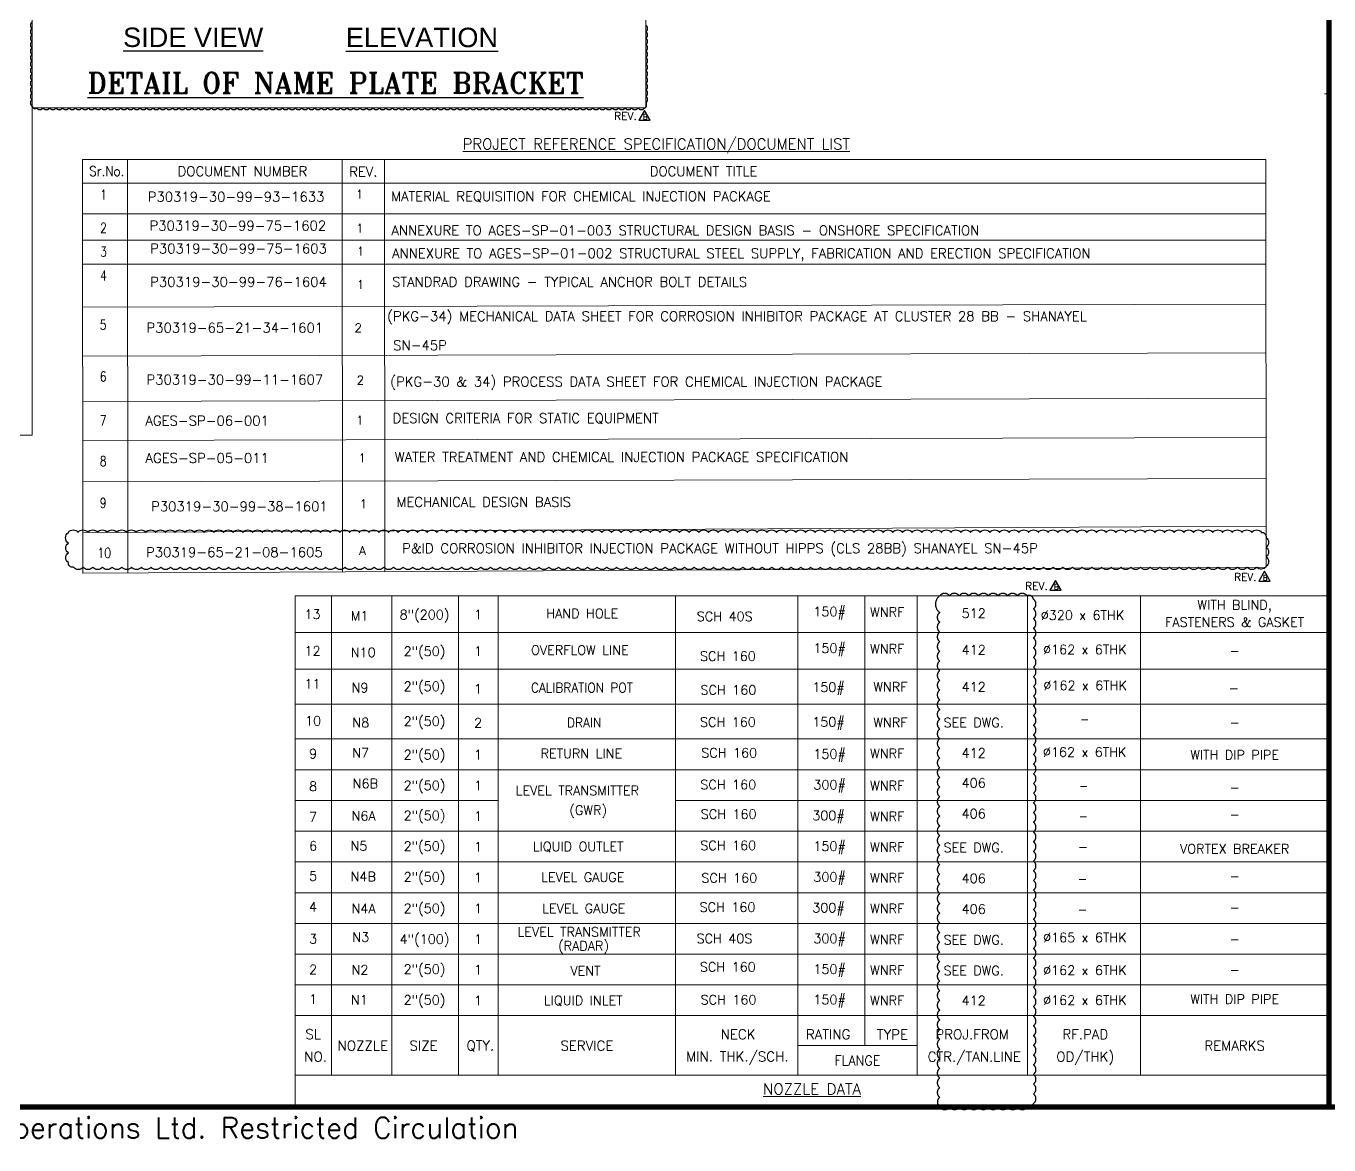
# Model space of a CAD drawing. Header units: inches. Extents: x -23478 to -9690, y -25762 to 11324.
# Drawn here: x -19582 to -17567, y 6633 to 8364 of the extents above; entities that cross this region are included whole.
import ezdxf
from ezdxf.enums import TextEntityAlignment as Align

# ---------------------------------------------------------------- set-up
doc = ezdxf.new("R2010")
doc.units = ezdxf.units.IN
doc.header["$LTSCALE"] = 200
doc.header["$MEASUREMENT"] = 0
doc.linetypes.add('DASHED', pattern=[0.75, 0.5, -0.25])
doc.linetypes.add('DASHED2', pattern=[0.375, 0.25, -0.125])
for name, color, linetype in [('BORDER1', 3, 'Continuous'), ('BORDER2', 7, 'Continuous'), ('DIM', 1, 'Continuous'), ('DIMENSION', 8, 'Continuous'), ('EQPT', 6, 'Continuous'), ('MIS', 7, 'Continuous'), ('text', 3, 'Continuous')]:
    doc.layers.add(name, color=color, linetype=linetype)
doc.layers.add('OBJECT', color=7, linetype='Continuous', lineweight=18)
doc.styles.add('ARIAL', font='arial.ttf')
doc.styles.add("ROMAN'S", font='romans.shx')
doc.styles.add('ROMANC', font='ROMANC', dxfattribs={"height": 5})
doc.styles.add('ROMAND', font='romand.shx', dxfattribs={"width": 0.8})
doc.styles.add('ROMANS', font='romans.shx', dxfattribs={"width": 0.85})
doc.styles.add('ROMANT', font='romant.shx')
doc.styles.add('RS', font='ROMANS.shx', dxfattribs={"width": 0.8})
doc.styles.get("Standard").update_dxf_attribs({"font": 'romans.shx'})

# ---------------------------------------------------------------- blocks, each defined once
blk = doc.blocks.new('*U44')
at = {"layer": 'BORDER1', "color": 154, "true_color": 0x1859a9, "const_width": 1}
blk.add_lwpolyline([(0, 564), (796, 564), (796, 0), (0, 0)], close=True, dxfattribs=at)
blk.add_lwpolyline([(656, 0), (656, 564)], dxfattribs=at)
at = {"layer": 'BORDER2', "color": 154, "true_color": 0x1859a9, "style": 'ROMANS'}
blk.add_text('2017 ADNOC Onshore . All rights reserved. Abu Dhabi Company for Onshore Petroleum Operations Ltd. Restricted Circulation', height=4, dxfattribs=at).set_placement((328, -2), align=Align.TOP_CENTER)
at = {"layer": 'BORDER2', "flags": 8}
for tag, height, style, p in [('REV-B', 2.7, 'ROMANS', (662.76, 125.68)), ('REV-A', 2.7, 'ROMANS', (662.76, 118.68)), ('RE-B', 7, 'ROMANT', (745.34, 6.15))]:
    blk.add_attdef(tag, text='', height=height, dxfattribs=dict(at, style=style)).set_placement(p, align=Align.CENTER)
at = {"layer": 'BORDER2', "style": 'ROMANS', "width": 4.59626}
for tag, p, p2 in [('DATE-B', (668.47, 125.68), (681.47, 125.68)), ('DATE-A', (668.47, 118.68), (681.47, 118.68))]:
    blk.add_attdef(tag, text='', height=2.7, dxfattribs=at).set_placement(p, p2, align=Align.FIT)
at = {"layer": 'BORDER2'}
for tag, height, style, p in [('DRN-B', 2.7, 'ROMANS', (689.55, 125.68)), ('CHD-B', 2.7, 'ROMANS', (701.61, 125.68)), ('APD-B', 2.7, 'ROMANS', (713.32, 125.68)), ('DRN-A', 2.7, 'ROMANS', (689.55, 118.68)), ('CHD-A', 2.7, 'ROMANS', (701.61, 118.68)), ('APD-A', 2.7, 'ROMANS', (713.32, 118.68)), ('CONS_CONT_VEND', 3.5, 'ROMANC', (726, 61.94))]:
    blk.add_attdef(tag, text='', height=height, dxfattribs=dict(at, style=style)).set_placement(p, align=Align.CENTER)
at = {"layer": 'BORDER2', "style": 'ROMANS', "width": 0.8}
for tag, p, height in [('1:X', (670.77, 103.49), 3), ('LOC', (709.61, 103.49), 3), ('PROJ_NO', (774.84, 103.49), 3), ('CONS_DRG_NO', (681.74, 53.26), 2.5)]:
    blk.add_attdef(tag, p, '', height=height, dxfattribs=at)
at = {"layer": 'BORDER2', "lineweight": 30, "width": 0.8, "flags": 104}
for tag, p in [('COMMENTS-B', (719.88, 127.5)), ('COMMENTS-A', (719.88, 120.5))]:
    blk.add_attdef(tag, text='', height=2.2, dxfattribs=at).set_placement(p, align=Align.MIDDLE_LEFT)
at = {"layer": 'BORDER2', "style": 'ROMANS', "width": 0.8}
for tag, p in [('PROJECT_TITLE_1', (726, 45.91)), ('PROJECT_TITLE_2', (726, 40.58))]:
    blk.add_attdef(tag, text='', height=3.5, dxfattribs=at).set_placement(p, align=Align.MIDDLE)
at = {"layer": 'BORDER2', "style": 'ROMANT', "width": 0.8}
for tag, p in [('DRG_TITLE_1', (726, 29.73)), ('DRG_TITLE_2', (726, 23.03)), ('DRG_TITLE_3', (726, 16.33))]:
    blk.add_attdef(tag, text='', height=4, dxfattribs=at).set_placement(p, align=Align.CENTER)
at = {"layer": 'BORDER2', "style": 'ROMANT'}
for tag, p in [('AR', (668.95, 6.15)), ('PA', (683.03, 6.15)), ('DC', (697.09, 6.15)), ('TS', (775.94, 6.15))]:
    blk.add_attdef(tag, p, '', height=7, dxfattribs=at)
for tag, p in [('SRNO', (736.79, 6.15)), ('SH', (771.83, 6.2))]:
    blk.add_attdef(tag, text='', height=7, dxfattribs=at).set_placement(p, align=Align.RIGHT)
at = {"layer": 'BORDER2', "style": 'ROMANS', "flags": 2}
blk.add_attdef('TB_VERSION', text='', height=2, dxfattribs=at).set_placement((1, -1), align=Align.TOP_LEFT)
blk = doc.blocks.new('*U129')
at = {"layer": 'text', "color": 252, "lineweight": 15}
blk.add_line((548.8, -1829.7, -0.6), (546.1, -0.4, 0), dxfattribs=at)
blk = doc.blocks.new('*U128')
at = {"layer": 'DIMENSION', "color": 0, "linetype": 'ByBlock', "lineweight": -2, "rotation": 90.0688357429262}
blk.add_blockref('*U129', (-22965.5, -18534.9, 0.6), dxfattribs=at)
blk = doc.blocks.new('*U131')
at = {"layer": 'text', "color": 252, "lineweight": 15}
blk.add_line((548.8, -1829.7, -0.6), (546.1, -0.4, 0), dxfattribs=at)
blk = doc.blocks.new('*U130')
at = {"layer": 'DIMENSION', "color": 0, "linetype": 'ByBlock', "lineweight": -2, "rotation": 90.0688357429262}
blk.add_blockref('*U131', (-22965.5, -18534.9, 0.6), dxfattribs=at)
blk = doc.blocks.new('*U133')
at = {"layer": 'text', "color": 252, "lineweight": 15}
blk.add_line((548.8, -1829.7, -0.6), (546.1, -0.4, 0), dxfattribs=at)
blk = doc.blocks.new('*U132')
at = {"layer": 'DIMENSION', "color": 0, "linetype": 'ByBlock', "lineweight": -2, "rotation": 90.0688357429262}
blk.add_blockref('*U133', (-22965.5, -18534.9, 0.6), dxfattribs=at)
blk = doc.blocks.new('*U135')
at = {"layer": 'text', "color": 252, "lineweight": 15}
blk.add_line((548.8, -1829.7, -0.6), (546.1, -0.4, 0), dxfattribs=at)
blk = doc.blocks.new('*U134')
at = {"layer": 'DIMENSION', "color": 0, "linetype": 'ByBlock', "lineweight": -2, "rotation": 90.0688357429262}
blk.add_blockref('*U135', (-22965.5, -18534.9, 0.6), dxfattribs=at)
blk = doc.blocks.new('*U137')
at = {"layer": 'text', "color": 252, "lineweight": 15}
blk.add_line((548.8, -1829.7, -0.6), (546.1, -0.4, 0), dxfattribs=at)
blk = doc.blocks.new('*U136')
at = {"layer": 'DIMENSION', "color": 0, "linetype": 'ByBlock', "lineweight": -2, "rotation": 90.0688357429262}
blk.add_blockref('*U137', (-22965.5, -18534.9, 0.6), dxfattribs=at)
blk = doc.blocks.new('REVISION')
at = {"layer": 'DIMENSION', "color": 1, "linetype": 'DASHED2'}
blk.add_lwpolyline([(-2.5, 13.6), (-11.2, 28.6), (-19.9, 13.6)], close=True, dxfattribs=at)
at = {"layer": 'DIMENSION', "color": 1, "linetype": 'DASHED2', "attachment_point": 1, "style": "ROMAN'S"}
for s, insert, char_height, width in [('REV.', (-58.2, 26), 12, 56.203), ('B', (-13.6, 22.6), 8, 5.597)]:
    blk.add_mtext(s, dxfattribs=dict(at, insert=insert, char_height=char_height, width=width))

msp = doc.modelspace()

# ---------------------------------------------------------------- linework, layer by layer
at = {"layer": 'DIM', "color": 252, "lineweight": 15}
for p, q in [((-19165.94, 7426.02, -0.04), (-17567.09, 7426.02, 0.45)), ((-19165.94, 7369.41, -0.54), (-17567.09, 7369.41, -0.05)), ((-19165.94, 7315.34, -0.54), (-17567.09, 7315.34, -0.05)), ((-19165.94, 7261.27, -0.54), (-17567.09, 7261.27, -0.05)), ((-19165.94, 7213.72, -0.54), (-17567.09, 7213.72, -0.05)), ((-19165.94, 7166.17, -0.54), (-18851.89, 7166.17, -0.44)), ((-18577.36, 7166.17, -0.36), (-17567.09, 7166.17, -0.05)), ((-19165.94, 7118.62, -0.54), (-17567.09, 7118.62, -0.05)), ((-19165.94, 7071.08, -0.54), (-17567.09, 7071.08, -0.05)), ((-19165.94, 7023.53, -0.54), (-17567.09, 7023.53, -0.05)), ((-19165.94, 6975.98, -0.54), (-17567.09, 6975.98, -0.05)), ((-19165.94, 6928.43, -0.54), (-17567.1, 6928.43, -0.05)), ((-19165.94, 6880.88, -0.54), (-17567.1, 6880.88, -0.05))]:
    msp.add_line(p, q, dxfattribs=at)
at = {"layer": 'DIMENSION', "color": 6, "linetype": 'DASHED2'}
msp.add_lwpolyline([(-18623.33, 8365.17, -0.5206), (-18623.33, 8355.17, -0.5206), (-18623.33, 8345.17, -0.5206), (-18623.33, 8335.17, -0.5206), (-18623.33, 8325.17, -0.5206), (-18623.33, 8315.17, -0.5206), (-18623.33, 8305.17, -0.5206), (-18623.33, 8295.17, -0.5206), (-18623.33, 8285.17, -0.5206), (-18623.33, 8275.17, -0.5206), (-18623.33, 8265.17, -0.5206), (-18623.33, 8255.17, -0.5206), (-18623.33, 8245.17, -0.5206), (-18625.47, 8237.31, -0.5206), (-18635.47, 8237.31, -0.5206), (-18645.47, 8237.31, -0.5206), (-18655.47, 8237.31, -0.5206), (-18665.47, 8237.31, -0.5206), (-18675.47, 8237.31, -0.5206), (-18685.47, 8237.31, -0.5206), (-18695.47, 8237.31, -0.5206), (-18705.47, 8237.31, -0.5206), (-18715.47, 8237.31, -0.5206), (-18725.47, 8237.31, -0.5206), (-18735.47, 8237.31, -0.5206), (-18745.47, 8237.31, -0.5206), (-18755.47, 8237.31, -0.5206), (-18765.47, 8237.31, -0.5206), (-18775.47, 8237.31, -0.5206), (-18785.47, 8237.31, -0.5206), (-18795.47, 8237.31, -0.5206), (-18805.47, 8237.31, -0.5206), (-18815.47, 8237.31, -0.5206), (-18825.47, 8237.31, -0.5206), (-18835.47, 8237.31, -0.5206), (-18845.47, 8237.31, -0.5206), (-18855.47, 8237.31, -0.5206), (-18865.47, 8237.31, -0.5206), (-18875.47, 8237.31, -0.5206), (-18885.47, 8237.31, -0.5206), (-18895.47, 8237.31, -0.5206), (-18905.47, 8237.31, -0.5206), (-18915.47, 8237.31, -0.5206), (-18925.47, 8237.31, -0.5206), (-18935.47, 8237.31, -0.5206), (-18945.47, 8237.31, -0.5206), (-18955.47, 8237.31, -0.5206), (-18965.47, 8237.31, -0.5206), (-18975.47, 8237.31, -0.5206), (-18985.47, 8237.31, -0.5206), (-18995.47, 8237.31, -0.5206), (-19005.47, 8237.31, -0.5206), (-19015.47, 8237.31, -0.5206), (-19025.47, 8237.31, -0.5206), (-19035.47, 8237.31, -0.5206), (-19045.47, 8237.31, -0.5206), (-19055.47, 8237.31, -0.5206), (-19065.47, 8237.31, -0.5206), (-19075.47, 8237.31, -0.5206), (-19085.47, 8237.31, -0.5206), (-19095.47, 8237.31, -0.5206), (-19105.47, 8237.31, -0.5206), (-19115.47, 8237.31, -0.5206), (-19125.47, 8237.31, -0.5206), (-19135.47, 8237.31, -0.5206), (-19145.47, 8237.31, -0.5206), (-19155.47, 8237.31, -0.5206), (-19165.47, 8237.31, -0.5206), (-19175.47, 8237.31, -0.5206), (-19185.47, 8237.31, -0.5206), (-19195.47, 8237.31, -0.5206), (-19205.47, 8237.31, -0.5206), (-19215.47, 8237.31, -0.5206), (-19225.47, 8237.31, -0.5206), (-19235.47, 8237.31, -0.5206), (-19245.47, 8237.31, -0.5206), (-19255.47, 8237.31, -0.5206), (-19265.47, 8237.31, -0.5206), (-19275.47, 8237.31, -0.5206), (-19285.47, 8237.31, -0.5206), (-19295.47, 8237.31, -0.5206), (-19305.47, 8237.31, -0.5206), (-19315.47, 8237.31, -0.5206), (-19325.47, 8237.31, -0.5206), (-19335.47, 8237.31, -0.5206), (-19345.47, 8237.31, -0.5206), (-19355.47, 8237.31, -0.5206), (-19365.47, 8237.31, -0.5206), (-19375.47, 8237.31, -0.5206), (-19385.47, 8237.31, -0.5206), (-19395.47, 8237.31, -0.5206), (-19405.47, 8237.31, -0.5206), (-19415.47, 8237.31, -0.5206), (-19425.47, 8237.31, -0.5206), (-19435.47, 8237.31, -0.5206), (-19445.47, 8237.31, -0.5206), (-19455.47, 8237.31, -0.5206), (-19465.47, 8237.31, -0.5206), (-19475.47, 8237.31, -0.5206), (-19485.47, 8237.31, -0.5206), (-19495.47, 8237.31, -0.5206), (-19505.47, 8237.31, -0.5206), (-19515.47, 8237.31, -0.5206), (-19525.47, 8237.31, -0.5206), (-19535.47, 8237.31, -0.5206), (-19545.47, 8237.31, -0.5206), (-19555.47, 8237.31, -0.5206), (-19565.47, 8237.31, -0.5206), (-19572.66, 8240.12, -0.5206), (-19572.66, 8250.12, -0.5206), (-19572.66, 8260.12, -0.5206), (-19572.66, 8270.12, -0.5206), (-19572.66, 8280.12, -0.5206), (-19572.66, 8290.12, -0.5206), (-19572.66, 8300.12, -0.5206), (-19572.66, 8310.12, -0.5206), (-19572.66, 8320.12, -0.5206), (-19572.66, 8330.12, -0.5206), (-19572.66, 8340.12, -0.5206), (-19572.66, 8350.12, -0.5206), (-19572.66, 8360.12, -0.5206), (-19572.66, 8370.12, -0.5206)], format="xyb", dxfattribs=at)
at = {"layer": 'DIMENSION', "color": 6, "linetype": 'ByBlock'}
msp.add_lwpolyline([(-19516.49, 7580.82, -0.5206), (-19501.49, 7580.82, -0.5206), (-19486.49, 7580.82, -0.5206), (-19471.49, 7580.82, -0.5206), (-19456.49, 7580.82, -0.5206), (-19441.49, 7580.82, -0.5206), (-19426.49, 7580.82, -0.5206), (-19411.49, 7580.82, -0.5206), (-19396.49, 7580.82, -0.5206), (-19381.49, 7580.82, -0.5206), (-19366.49, 7580.82, -0.5206), (-19351.49, 7580.82, -0.5206), (-19336.49, 7580.82, -0.5206), (-19321.49, 7580.82, -0.5206), (-19306.49, 7580.82, -0.5206), (-19291.49, 7580.82, -0.5206), (-19276.49, 7580.82, -0.5206), (-19261.49, 7580.82, -0.5206), (-19246.49, 7580.82, -0.5206), (-19231.49, 7580.82, -0.5206), (-19216.49, 7580.82, -0.5206), (-19201.49, 7580.82, -0.5206), (-19186.49, 7580.82, -0.5206), (-19171.49, 7580.82, -0.5206), (-19156.49, 7580.82, -0.5206), (-19141.49, 7580.82, -0.5206), (-19126.49, 7580.82, -0.5206), (-19111.49, 7580.82, -0.5206), (-19096.49, 7580.82, -0.5206), (-19081.49, 7580.82, -0.5206), (-19066.49, 7580.82, -0.5206), (-19051.49, 7580.82, -0.5206), (-19036.49, 7580.82, -0.5206), (-19021.49, 7580.82, -0.5206), (-19006.49, 7580.82, -0.5206), (-18991.49, 7580.82, -0.5206), (-18976.49, 7580.82, -0.5206), (-18961.49, 7580.82, -0.5206), (-18946.49, 7580.82, -0.5206), (-18931.49, 7580.82, -0.5206), (-18916.49, 7580.82, -0.5206), (-18901.49, 7580.82, -0.5206), (-18886.49, 7580.82, -0.5206), (-18871.49, 7580.82, -0.5206), (-18856.49, 7580.82, -0.5206), (-18841.49, 7580.82, -0.5206), (-18826.49, 7580.82, -0.5206), (-18811.49, 7580.82, -0.5206), (-18796.49, 7580.82, -0.5206), (-18781.49, 7580.82, -0.5206), (-18766.49, 7580.82, -0.5206), (-18751.49, 7580.82, -0.5206), (-18736.49, 7580.82, -0.5206), (-18721.49, 7580.82, -0.5206), (-18706.49, 7580.82, -0.5206), (-18691.49, 7580.82, -0.5206), (-18676.49, 7580.82, -0.5206), (-18661.49, 7580.82, -0.5206), (-18646.49, 7580.82, -0.5206), (-18631.49, 7580.82, -0.5206), (-18616.49, 7580.82, -0.5206), (-18601.49, 7580.82, -0.5206), (-18586.49, 7580.82, -0.5206), (-18571.49, 7580.82, -0.5206), (-18556.49, 7580.82, -0.5206), (-18541.49, 7580.82, -0.5206), (-18526.49, 7580.82, -0.5206), (-18511.49, 7580.82, -0.5206), (-18496.49, 7580.82, -0.5206), (-18481.49, 7580.82, -0.5206), (-18466.49, 7580.82, -0.5206), (-18451.49, 7580.82, -0.5206), (-18436.49, 7580.82, -0.5206), (-18421.49, 7580.82, -0.5206), (-18406.49, 7580.82, -0.5206), (-18391.49, 7580.82, -0.5206), (-18376.49, 7580.82, -0.5206), (-18361.49, 7580.82, -0.5206), (-18346.49, 7580.82, -0.5206), (-18331.49, 7580.82, -0.5206), (-18316.49, 7580.82, -0.5206), (-18301.49, 7580.82, -0.5206), (-18286.49, 7580.82, -0.5206), (-18271.49, 7580.82, -0.5206), (-18256.49, 7580.82, -0.5206), (-18241.49, 7580.82, -0.5206), (-18226.49, 7580.82, -0.5206), (-18211.49, 7580.82, -0.5206), (-18196.49, 7580.82, -0.5206), (-18181.49, 7580.82, -0.5206), (-18166.49, 7580.82, -0.5206), (-18151.49, 7580.82, -0.5206), (-18136.49, 7580.82, -0.5206), (-18121.49, 7580.82, -0.5206), (-18106.49, 7580.82, -0.5206), (-18091.49, 7580.82, -0.5206), (-18076.49, 7580.82, -0.5206), (-18061.49, 7580.82, -0.5206), (-18046.49, 7580.82, -0.5206), (-18031.49, 7580.82, -0.5206), (-18016.49, 7580.82, -0.5206), (-18001.49, 7580.82, -0.5206), (-17986.49, 7580.82, -0.5206), (-17971.49, 7580.82, -0.5206), (-17956.49, 7580.82, -0.5206), (-17941.49, 7580.82, -0.5206), (-17926.49, 7580.82, -0.5206), (-17911.49, 7580.82, -0.5206), (-17896.49, 7580.82, -0.5206), (-17881.49, 7580.82, -0.5206), (-17866.49, 7580.82, -0.5206), (-17851.49, 7580.82, -0.5206), (-17836.49, 7580.82, -0.5206), (-17821.49, 7580.82, -0.5206), (-17806.49, 7580.82, -0.5206), (-17791.49, 7580.82, -0.5206), (-17776.49, 7580.82, -0.5206), (-17761.49, 7580.82, -0.5206), (-17746.49, 7580.82, -0.5206), (-17731.49, 7580.82, -0.5206), (-17716.49, 7580.82, -0.5206), (-17701.49, 7580.82, -0.5206), (-17686.49, 7580.82, -0.5206), (-17671.49, 7580.82, -0.5206), (-17664.4, 7572.91, -0.5206), (-17664.4, 7557.91, -0.5206), (-17664.4, 7542.91, -0.5206), (-17664.4, 7527.91, -0.5206), (-17678.61, 7527.12, -0.5206), (-17693.61, 7527.12, -0.5206), (-17708.61, 7527.12, -0.5206), (-17723.61, 7527.12, -0.5206), (-17738.61, 7527.12, -0.5206), (-17753.61, 7527.12, -0.5206), (-17768.61, 7527.12, -0.5206), (-17783.61, 7527.12, -0.5206), (-17798.61, 7527.12, -0.5206), (-17813.61, 7527.12, -0.5206), (-17828.61, 7527.12, -0.5206), (-17843.61, 7527.12, -0.5206), (-17858.61, 7527.12, -0.5206), (-17873.61, 7527.12, -0.5206), (-17888.61, 7527.12, -0.5206), (-17903.61, 7527.12, -0.5206), (-17918.61, 7527.12, -0.5206), (-17933.61, 7527.12, -0.5206), (-17948.61, 7527.12, -0.5206), (-17963.61, 7527.12, -0.5206), (-17978.61, 7527.12, -0.5206), (-17993.61, 7527.12, -0.5206), (-18008.61, 7527.12, -0.5206), (-18023.61, 7527.12, -0.5206), (-18038.61, 7527.12, -0.5206), (-18053.61, 7527.12, -0.5206), (-18068.61, 7527.12, -0.5206), (-18083.61, 7527.12, -0.5206), (-18098.61, 7527.12, -0.5206), (-18113.61, 7527.12, -0.5206), (-18128.61, 7527.12, -0.5206), (-18143.61, 7527.12, -0.5206), (-18158.61, 7527.12, -0.5206), (-18173.61, 7527.12, -0.5206), (-18188.61, 7527.12, -0.5206), (-18203.61, 7527.12, -0.5206), (-18218.61, 7527.12, -0.5206), (-18233.61, 7527.12, -0.5206), (-18248.61, 7527.12, -0.5206), (-18263.61, 7527.12, -0.5206), (-18278.61, 7527.12, -0.5206), (-18293.61, 7527.12, -0.5206), (-18308.61, 7527.12, -0.5206), (-18323.61, 7527.12, -0.5206), (-18338.61, 7527.12, -0.5206), (-18353.61, 7527.12, -0.5206), (-18368.61, 7527.12, -0.5206), (-18383.61, 7527.12, -0.5206), (-18398.61, 7527.12, -0.5206), (-18413.61, 7527.12, -0.5206), (-18428.61, 7527.12, -0.5206), (-18443.61, 7527.12, -0.5206), (-18458.61, 7527.12, -0.5206), (-18473.61, 7527.12, -0.5206), (-18488.61, 7527.12, -0.5206), (-18503.61, 7527.12, -0.5206), (-18518.61, 7527.12, -0.5206), (-18533.61, 7527.12, -0.5206), (-18548.61, 7527.12, -0.5206), (-18563.61, 7527.12, -0.5206), (-18578.61, 7527.12, -0.5206), (-18593.61, 7527.12, -0.5206), (-18608.61, 7527.12, -0.5206), (-18623.61, 7527.12, -0.5206), (-18638.61, 7527.12, -0.5206), (-18653.61, 7527.12, -0.5206), (-18668.61, 7527.12, -0.5206), (-18683.61, 7527.12, -0.5206), (-18698.61, 7527.12, -0.5206), (-18713.61, 7527.12, -0.5206), (-18728.61, 7527.12, -0.5206), (-18743.61, 7527.12, -0.5206), (-18758.61, 7527.12, -0.5206), (-18773.61, 7527.12, -0.5206), (-18788.61, 7527.12, -0.5206), (-18803.61, 7527.12, -0.5206), (-18818.61, 7527.12, -0.5206), (-18833.61, 7527.12, -0.5206), (-18848.61, 7527.12, -0.5206), (-18863.61, 7527.12, -0.5206), (-18878.61, 7527.12, -0.5206), (-18893.61, 7527.12, -0.5206), (-18908.61, 7527.12, -0.5206), (-18923.61, 7527.12, -0.5206), (-18938.61, 7527.12, -0.5206), (-18953.61, 7527.12, -0.5206), (-18968.61, 7527.12, -0.5206), (-18983.61, 7527.12, -0.5206), (-18998.61, 7527.12, -0.5206), (-19013.61, 7527.12, -0.5206), (-19028.61, 7527.12, -0.5206), (-19043.61, 7527.12, -0.5206), (-19058.61, 7527.12, -0.5206), (-19073.61, 7527.12, -0.5206), (-19088.61, 7527.12, -0.5206), (-19103.61, 7527.12, -0.5206), (-19118.61, 7527.12, -0.5206), (-19133.61, 7527.12, -0.5206), (-19148.61, 7527.12, -0.5206), (-19163.61, 7527.12, -0.5206), (-19178.61, 7527.12, -0.5206), (-19193.61, 7527.12, -0.5206), (-19208.61, 7527.12, -0.5206), (-19223.61, 7527.12, -0.5206), (-19238.61, 7527.12, -0.5206), (-19253.61, 7527.12, -0.5206), (-19268.61, 7527.12, -0.5206), (-19283.61, 7527.12, -0.5206), (-19298.61, 7527.12, -0.5206), (-19313.61, 7527.12, -0.5206), (-19328.61, 7527.12, -0.5206), (-19343.61, 7527.12, -0.5206), (-19358.61, 7527.12, -0.5206), (-19373.61, 7527.12, -0.5206), (-19388.61, 7527.12, -0.5206), (-19403.61, 7527.12, -0.5206), (-19418.61, 7527.12, -0.5206), (-19433.61, 7527.12, -0.5206), (-19448.61, 7527.12, -0.5206), (-19463.61, 7527.12, -0.5206), (-19478.61, 7527.12, -0.5206), (-19493.61, 7527.12, -0.5206), (-19508.61, 7527.12, -0.5206), (-19516.49, 7534.24, -0.5206), (-19516.49, 7549.24, -0.5206), (-19516.49, 7564.24, -0.5206)], format="xyb", close=True, dxfattribs=at)
at = {"layer": 'DIMENSION', "color": 6, "linetype": 'DASHED2'}
msp.add_lwpolyline([(-18168.88, 7482.63, -0.5206), (-18153.88, 7482.63, -0.5206), (-18138.88, 7482.63, -0.5206), (-18123.88, 7482.63, -0.5206), (-18108.88, 7482.63, -0.5206), (-18093.88, 7482.63, -0.5206), (-18078.88, 7482.63, -0.5206), (-18063.88, 7482.63, -0.5206), (-18048.88, 7482.63, -0.5206), (-18033.88, 7482.63, -0.5206), (-18024.1, 7477.41, -0.5206), (-18024.1, 7462.41, -0.5206), (-18024.1, 7447.41, -0.5206), (-18024.1, 7432.41, -0.5206), (-18024.1, 7417.41, -0.5206), (-18024.1, 7402.41, -0.5206), (-18024.1, 7387.41, -0.5206), (-18024.1, 7372.41, -0.5206), (-18024.1, 7357.41, -0.5206), (-18024.1, 7342.41, -0.5206), (-18024.1, 7327.41, -0.5206), (-18024.1, 7312.41, -0.5206), (-18024.1, 7297.41, -0.5206), (-18024.1, 7282.41, -0.5206), (-18024.1, 7267.41, -0.5206), (-18024.1, 7252.41, -0.5206), (-18024.1, 7237.41, -0.5206), (-18024.1, 7222.41, -0.5206), (-18024.1, 7207.41, -0.5206), (-18024.1, 7192.41, -0.5206), (-18024.1, 7177.41, -0.5206), (-18024.1, 7162.41, -0.5206), (-18024.1, 7147.41, -0.5206), (-18024.1, 7132.41, -0.5206), (-18024.1, 7117.41, -0.5206), (-18024.1, 7102.41, -0.5206), (-18024.1, 7087.41, -0.5206), (-18024.1, 7072.41, -0.5206), (-18024.1, 7057.41, -0.5206), (-18024.1, 7042.41, -0.5206), (-18024.1, 7027.41, -0.5206), (-18024.1, 7012.41, -0.5206), (-18024.1, 6997.41, -0.5206), (-18024.1, 6982.41, -0.5206), (-18024.1, 6967.41, -0.5206), (-18024.1, 6952.41, -0.5206), (-18024.1, 6937.41, -0.5206), (-18024.1, 6922.41, -0.5206), (-18024.1, 6907.41, -0.5206), (-18024.1, 6892.41, -0.5206), (-18024.1, 6877.41, -0.5206), (-18024.1, 6862.41, -0.5206), (-18024.1, 6847.41, -0.5206), (-18024.1, 6832.41, -0.5206), (-18024.1, 6817.41, -0.5206), (-18024.1, 6802.41, -0.5206), (-18024.1, 6787.41, -0.5206), (-18024.1, 6772.41, -0.5206), (-18024.1, 6757.41, -0.5206), (-18024.1, 6742.41, -0.5206), (-18024.1, 6727.41, -0.5206), (-18024.1, 6712.41, -0.5206), (-18024.1, 6697.41, -0.5206), (-18033.72, 6692.03, -0.5206), (-18048.72, 6692.03, -0.5206), (-18063.72, 6692.03, -0.5206), (-18078.72, 6692.03, -0.5206), (-18093.72, 6692.03, -0.5206), (-18108.72, 6692.03, -0.5206), (-18123.72, 6692.03, -0.5206), (-18138.72, 6692.03, -0.5206), (-18153.72, 6692.03, -0.5206), (-18168.72, 6692.03, -0.5206), (-18168.88, 6706.87, -0.5206), (-18168.88, 6721.87, -0.5206), (-18168.88, 6736.87, -0.5206), (-18168.88, 6751.87, -0.5206), (-18168.88, 6766.87, -0.5206), (-18168.88, 6781.87, -0.5206), (-18168.88, 6796.87, -0.5206), (-18168.88, 6811.87, -0.5206), (-18168.88, 6826.87, -0.5206), (-18168.88, 6841.87, -0.5206), (-18168.88, 6856.87, -0.5206), (-18168.88, 6871.87, -0.5206), (-18168.88, 6886.87, -0.5206), (-18168.88, 6901.87, -0.5206), (-18168.88, 6916.87, -0.5206), (-18168.88, 6931.87, -0.5206), (-18168.88, 6946.87, -0.5206), (-18168.88, 6961.87, -0.5206), (-18168.88, 6976.87, -0.5206), (-18168.88, 6991.87, -0.5206), (-18168.88, 7006.87, -0.5206), (-18168.88, 7021.87, -0.5206), (-18168.88, 7036.87, -0.5206), (-18168.88, 7051.87, -0.5206), (-18168.88, 7066.87, -0.5206), (-18168.88, 7081.87, -0.5206), (-18168.88, 7096.87, -0.5206), (-18168.88, 7111.87, -0.5206), (-18168.88, 7126.87, -0.5206), (-18168.88, 7141.87, -0.5206), (-18168.88, 7156.87, -0.5206), (-18168.88, 7171.87, -0.5206), (-18168.88, 7186.87, -0.5206), (-18168.88, 7201.87, -0.5206), (-18168.88, 7216.87, -0.5206), (-18168.88, 7231.87, -0.5206), (-18168.88, 7246.87, -0.5206), (-18168.88, 7261.87, -0.5206), (-18168.88, 7276.87, -0.5206), (-18168.88, 7291.87, -0.5206), (-18168.88, 7306.87, -0.5206), (-18168.88, 7321.87, -0.5206), (-18168.88, 7336.87, -0.5206), (-18168.88, 7351.87, -0.5206), (-18168.88, 7366.87, -0.5206), (-18168.88, 7381.87, -0.5206), (-18168.88, 7396.87, -0.5206), (-18168.88, 7411.87, -0.5206), (-18168.88, 7426.87, -0.5206), (-18168.88, 7441.87, -0.5206), (-18168.88, 7456.87, -0.5206)], format="xyb", close=True, dxfattribs=at)
at = {"layer": 'MIS', "color": 1, "linetype": 'Continuous', "lineweight": 15}
for p, q in [((-19165.94, 7482.63, -0.54), (-19165.94, 6692.03, -0.54)), ((-19165.94, 7482.63, -0.54), (-17567.09, 7482.63, -0.05)), ((-19109.42, 6741.1, -0.54), (-19109.42, 7482.63, -0.54)), ((-19016.33, 6741.1, -0.54), (-19016.33, 7482.63, -0.54)), ((-18913.12, 6741.1, -0.54), (-18913.12, 7482.63, -0.54)), ((-18851.89, 6741.1, -0.54), (-18851.89, 7482.63, -0.54)), ((-18577.36, 6741.1, -0.54), (-18577.36, 7482.63, -0.38)), ((-18388.32, 6741.1, -0.54), (-18388.32, 7482.63, -0.54)), ((-18284.96, 6787.22, -0.54), (-18284.96, 7482.63, -0.54)), ((-18204.07, 6741.1, -0.54), (-18204.07, 7482.63, -0.54)), ((-18033.37, 6741.1, -0.19), (-18033.37, 7482.63, -0.59)), ((-17858.72, 6741.1, -0.54), (-17858.72, 7482.63, -0.54)), ((-19165.94, 6833.34, -0.54), (-17567.1, 6833.34, -0.05)), ((-18204.07, 6787.22, -0.54), (-18388.32, 6787.22, -0.54)), ((-19165.94, 6741.1, -0.54), (-17567.1, 6741.1, -0.05))]:
    msp.add_line(p, q, dxfattribs=at)
at = {"layer": 'OBJECT', "color": 252, "lineweight": 15}
for p, q in [((-19572.66, 11204.03), (-19572.66, 7731.27, 0.02)), ((-18623.33, 8237.31, 2), (-18623.34, 11204.03)), ((-18623.33, 8237.31, 2), (-19572.66, 8237.31, 2)), ((-19572.66, 7731.27, 0.02), (-22815.54, 7731.27)), ((-20946.35, 6692.36, -108.44), (-19549.04, 6692.03))]:
    msp.add_line(p, q, dxfattribs=at)
at = {"layer": 'text', "color": 1, "lineweight": 15}
for p, q in [((-17563.51, 8306.23, -6.49), (-17570.93, 8306.23, -6.46)), ((-19494.74, 8157.48, 0.62), (-19494.08, 7517.54, 0.61)), ((-17664.67, 8157.48, -2.62), (-19494.74, 8157.48, 0.62)), ((-19424.89, 8157.48, -0.78), (-19424.5, 7517.9, 0.36)), ((-19092.59, 7519.64, -0.84), (-19092.97, 8157.48, 0.07)), ((-19026.9, 7519.99, -1.08), (-19027.38, 8157.48, 0.07)), ((-17664.67, 8157.48, -2.62), (-17664.4, 7527.12, -6.02)), ((-17664.67, 8120.82, -6.03), (-19494.74, 8120.82, 0.62)), ((-17563.51, 7768.32, -6.49), (-17567.88, 7768.32, -6.47)), ((-17664.08, 7590.4, -6.02), (-19494.14, 7580.82, 0.61)), ((-17664.4, 7527.12, -6.02), (-19494.45, 7517.54, 0.62)), ((-17664.03, 7527.12, -5.41), (-19494.08, 7517.54, 1.23))]:
    msp.add_line(p, q, dxfattribs=at)
at = {"layer": 'text', "color": 252, "lineweight": 15}
for p, q in [((-17563.51, 8258.87, -2.84), (-17573.74, 8258.87, -2.82)), ((-17563.51, 8218.09, -6.49), (-17568.04, 8218.09, -6.47)), ((-17664.67, 8073.46, -2.62), (-19494.74, 8073.46, 0.62)), ((-17664.67, 8032.68, -6.03), (-19494.74, 8032.68, 0.62)), ((-17664.67, 7995.72, -6.03), (-19494.74, 7995.72, 0.62))]:
    msp.add_line(p, q, dxfattribs=at)

# ---------------------------------------------------------------- block references
at = {"layer": 'BORDER1', "lineweight": 9, "xscale": 8.000000000000005, "yscale": 8.000000000000005, "zscale": 8.000000000000005}
msp.add_blockref('*U44', (-22815.09, 6692.03), dxfattribs=at)
at = {"layer": 'DIMENSION', "color": 6, "linetype": 'DASHED2'}
for p in [(-18614.28, 8204.81, -28.54), (-17655.66, 7491.98), (-17978.58, 7478.02)]:
    msp.add_blockref('REVISION', p, dxfattribs=at)
at = {"layer": 'DIMENSION', "color": 7, "linetype": 'DASHED'}
for name, p in [('*U128', (3471.82, 25917.7)), ('*U130', (3471.82, 25842.27)), ('*U132', (3471.82, 25772.15)), ('*U134', (3471.82, 25711.6)), ('*U136', (3471.82, 25647.85))]:
    msp.add_blockref(name, p, dxfattribs=at)

# ---------------------------------------------------------------- texts
at = {"layer": 'DIMENSION', "lineweight": 0, "insert": (-18556.74, 8047.4), "char_height": 0.2, "attachment_point": 1, "style": "ROMAN'S"}
msp.add_mtext('DESIGN CRITERIA FOR STATIC EQUIPMENT', dxfattribs=at)
at = {"layer": 'EQPT', "style": 'ARIAL'}
for s, p in [('%%USIDE VIEW', (-19323.48, 8331.54, 115.66)), ('%%UELEVATION', (-18969.68, 8331.31, 115.66))]:
    msp.add_text(s, height=30.02, dxfattribs=at).set_placement(p, align=Align.CENTER)
at = {"layer": 'OBJECT', "color": 3, "lineweight": 15, "style": 'RS', "width": 0.9}
for s, height, p in [('Sr.No.', 15.001, (-19457.07, 8139.5, 47.38)), ('-', 14.5, (-17944.76, 7291.74, 0.32)), ('-', 14.5, (-17946.5, 7188.93, 0.32)), ('-', 14.5, (-17946.96, 7141.88, 0.32)), ('-', 14.5, (-17948.14, 7045.17, 0.15)), ('-', 14.5, (-17948.14, 6997.62, 0.15))]:
    msp.add_text(s, height=height, dxfattribs=at).set_placement(p, align=Align.MIDDLE)
at = {"layer": 'OBJECT', "color": 3, "lineweight": 15, "style": 'RS'}
for s, height, p in [('DOCUMENT NUMBER', 15.0013, (-19247.31, 8139.35, 1.41)), ('REV.', 15.001, (-19060.29, 8138.67, 0.66)), ('DOCUMENT TITLE', 15.0013, (-18534.2, 8139.15, 0.5)), ('P30319-30-99-93-1633', 15.0013, (-19257.11, 8099.89, 0.83)), ('1', 13.38, (-19066.17, 8103.97, 0.35)), ('P30319-30-99-75-1602', 15.0013, (-19254.34, 8055.23, 0.83)), ('1', 13.38, (-19065.55, 8051.16, 0.35)), ('P30319-30-99-75-1603', 15.0013, (-19253.32, 8019.8, 0.83)), ('1', 13.38, (-19064.53, 8015.73, 0.35)), ('P30319-30-99-76-1604', 15.0013, (-19253.32, 7968.26, 0.83)), ('1', 13.38, (-19064.53, 7964.2, 0.35)), ('P30319-65-21-34-1601', 15.0013, (-19259.04, 7897.29, 2.02)), ('2', 13.38, (-19068.23, 7897.15, 0.66)), ('P30319-30-99-11-1607', 15.0013, (-19259.04, 7817.02, 1.12)), ('2', 13.38, (-19064.94, 7816.3, 0.53)), ('AGES-SP-06-001', 15.0013, (-19301.82, 7753.57, 0.83)), ('1', 13.38, (-19065.74, 7754.25, 0.35)), ('AGES-SP-05-011', 15.0013, (-19301.75, 7695.78, 54.33)), ('1', 13.38, (-19061.97, 7695.98, 53.85)), ('P30319-30-99-38-1601', 15.0013, (-19252, 7620.98, 52.66)), ('1', 13.38, (-19060.37, 7625.02, 52.4)), ('P30319-65-21-08-1605', 15.0013, (-19259.76, 7550.14, 52.66)), ('A', 13.38, (-19061.73, 7552.69, 52.4)), ('WITH BLIND,', 14.4955, (-17712.91, 7466.37, -0.92)), ('13', 14.495, (-19138.82, 7454.18, -0.91)), ('8"(200)', 14.495, (-18965.7, 7452.5, -17.01)), ('1', 14.5, (-18882.89, 7453.91, -1.54)), ('SCH 40S', 14.495, (-18501.54, 7450.92, -0.46)), ('150#', 14.495, (-18339.19, 7457.23, -1.54)), ('FASTENERS & GASKET', 14.4955, (-17712.91, 7442.03, -0.92)), ('12', 14.495, (-19138.82, 7397.57, -0.41)), ('2"(50)', 14.495, (-18965.7, 7395.89, -16.51)), ('1', 14.5, (-18882.89, 7397.3, -1.04)), ('SCH 160', 14.495, (-18496.54, 7389.42, -0.46)), ('150#', 14.495, (-18339.19, 7400.62, -1.04)), ('-', 14.5, (-17712.91, 7397.53, 0.53)), ('11', 14.495, (-19138.82, 7346.61, -0.91)), ('2"(50)', 14.495, (-18965.7, 7341.68, -8.25)), ('1', 14.5, (-18882.89, 7338.64, -0.54)), ('SCH 160', 14.495, (-18495.77, 7337.07, -3.7)), ('150#', 14.495, (-18340.88, 7340.35, -0.54)), ('-', 14.5, (-17714.08, 7339.64, 0.03)), ('10', 14.495, (-19138.02, 7289.24, -0.52)), ('2"(50)', 14.495, (-18965.7, 7287.6, -8.25)), ('SCH 160', 14.495, (-18496.54, 7287.42, -0.46)), ('150#', 14.495, (-18340.88, 7286.64, -0.54)), ('2', 14.5, (-18882.89, 7286.23, -0.54)), ('-', 14.5, (-17712.91, 7286.85, 0.03)), ('9', 14.5, (-19138.02, 7238.55, -0.52)), ('2"(50)', 14.495, (-18965.7, 7235.95, -8.26)), ('1', 14.5, (-18882.89, 7237.02, -0.54)), ('SCH 160', 14.495, (-18494.54, 7239.92, -0.46)), ('150#', 14.495, (-18339.19, 7237.02, -0.54)), ('WITH DIP PIPE', 14.4955, (-17712.91, 7236.8, 0.03)), ('8', 14.5, (-19138.02, 7188.13, -0.52)), ('2"(50)', 14.495, (-18965.7, 7188.4, -8.26)), ('1', 14.5, (-18882.89, 7189.47, -0.54)), ('SCH 160', 14.495, (-18495.95, 7190.64, -0.46)), ('300#', 14.495, (-18339.19, 7189.47, -0.54)), ('-', 14.5, (-17712.91, 7186.4, 0.03)), ('2"(50)', 14.495, (-18965.7, 7141.92, -8.26)), ('300#', 14.495, (-18340.88, 7141.92, -0.54)), ('7', 14.5, (-19138.02, 7140.59, -0.52)), ('1', 14.5, (-18882.89, 7141.92, -0.54)), ('SCH 160', 14.495, (-18495.36, 7144.99, -0.46)), ('-', 14.5, (-17712.91, 7144.22, 0.03)), ('6', 14.5, (-19138.02, 7095.8, -0.52)), ('2"(50)', 14.495, (-18965.7, 7094.37, -8.28)), ('1', 14.5, (-18882.89, 7094.37, -0.55)), ('SCH 160', 14.495, (-18496.02, 7096.68, -0.46)), ('150#', 14.495, (-18339.19, 7094.37, -0.55)), ('VORTEX BREAKER', 14.4955, (-17712.91, 7091.3, 0.03)), ('5', 14.5, (-19138.02, 7049.2, -8.28)), ('2"(50)', 14.495, (-18965.7, 7046.83, -8.26)), ('1', 14.5, (-18882.89, 7046.83, -0.54)), ('SCH 160', 14.495, (-18494.34, 7046.29, -0.46)), ('300#', 14.495, (-18339.19, 7046.82, -0.54)), ('-', 14.5, (-17712.91, 7049.12, 0.43)), ('4', 14.5, (-19138.02, 7001.65, -8.28)), ('4', 14.5, (-19138.02, 7001.65, -7.74)), ('2"(50)', 14.495, (-18965.7, 6998.2, -8.26)), ('1', 14.5, (-18882.89, 6999.28, -0.54)), ('SCH 160', 14.495, (-18497.14, 7001.2, -0.46)), ('300#', 14.495, (-18340.88, 6999.28, -0.54)), ('-', 14.5, (-17712.91, 7000.73, 0.02)), ('3', 14.5, (-19138.02, 6952.2, -8.28)), ('3', 14.5, (-19138.02, 6952.2, -7.74)), ('4"(100)', 14.495, (-18965.7, 6950.66, -8.26)), ('1', 14.5, (-18882.89, 6951.72, -0.54)), ('SCH 40S', 14.495, (-18501.82, 6952.66, -0.46)), ('300#', 14.495, (-18339.19, 6951.73, -0.54)), ('-', 14.5, (-17712.91, 6951.79, 0.02)), ('2', 14.5, (-19138.02, 6904.65, -8.28)), ('2', 14.5, (-19138.02, 6904.65, -7.74)), ('2"(50)', 14.495, (-18965.7, 6904.18, -8.26)), ('1', 14.5, (-18882.89, 6904.18, -0.54)), ('SCH 160', 14.495, (-18496.64, 6908.64, -0.46)), ('150#', 14.495, (-18339.19, 6904.18, -0.54)), ('-', 14.5, (-17712.91, 6904.24, 0.02)), ('1', 14.5, (-19138.02, 6859, -8.28)), ('2"(50)', 14.495, (-18965.7, 6856.63, -8.26)), ('1', 14.5, (-18882.89, 6856.63, -0.54)), ('SCH 160', 14.495, (-18495.57, 6857.98, -0.46)), ('150#', 14.495, (-18339.19, 6857.17, -0.54)), ('WITH DIP PIPE', 14.4955, (-17712.91, 6858.92, 0.43)), ('NECK', 15.154, (-18480.76, 6804.51, -0.54)), ('TYPE', 15.154, (-18242.11, 6804.25, -0.54)), ('PROJ.FROM', 15.154, (-18118.8, 6804.42, -0.54)), ('RF.PAD', 15.154, (-17943.83, 6804.56, 0.03)), ('REMARKS', 15.154, (-17712.91, 6786.87, 0.03)), ('OD/THK)', 15.154, (-17943.83, 6768.97, 0.03))]:
    msp.add_text(s, height=height, dxfattribs=at).set_placement(p, align=Align.MIDDLE)
at = {"layer": 'OBJECT', "color": 3, "lineweight": 15, "style": 'RS', "width": 0.8}
for s, height, p in [('1', 15.23, (-19467.48, 8103.1, 47.61)), ('2', 15.23, (-19467.48, 8051.92, 47.61)), ('3', 15.23, (-19467.48, 8014.96, 47.61)), ('4', 15.23, (-19467.48, 7978, 47.61)), ('5', 15.23, (-19467.87, 7902.04, 47.61)), ('6', 15.23, (-19467.87, 7821.88, 47.61)), ('7', 15.23, (-19467.87, 7753.89, 47.61)), ('8', 15.23, (-19467.87, 7691, 47.61)), ('9', 15.23, (-19467.87, 7626.4, 47.61)), ('10', 15.231, (-19471.33, 7549.13, 47.61))]:
    msp.add_text(s, height=height, dxfattribs=at).set_placement(p, align=Align.MIDDLE_LEFT)
at = {"layer": 'OBJECT', "color": 3, "lineweight": 15, "style": 'RS'}
for s, height, p in [('MATERIAL REQUISITION FOR CHEMICAL INJECTION PACKAGE', 15.0013, (-19017.46, 8100.69, -0.08)), ('ANNEXURE TO AGES-SP-01-003 STRUCTURAL DESIGN BASIS - ONSHORE SPECIFICATION', 15.0013, (-19016.84, 8047.89, -0.08)), ('ANNEXURE TO AGES-SP-01-002 STRUCTURAL STEEL SUPPLY, FABRICATION AND ERECTION SPECIFICATION', 15.0013, (-19015.82, 8012.46, -0.08)), ('STANDRAD DRAWING - TYPICAL ANCHOR BOLT DETAILS', 15.0013, (-19015.82, 7968.28, -0.08)), ('(PKG-34) MECHANICAL DATA SHEET FOR CORROSION INHIBITOR PACKAGE AT CLUSTER 28 BB - SHANAYEL ', 15.0013, (-19023.52, 7915.18, 1.04)), (' SN-45P', 15.001, (-19024.38, 7870.18, 1.04)), ('(PKG-30 & 34) PROCESS DATA SHEET FOR CHEMICAL INJECTION PACKAGE', 15.0013, (-19018.73, 7813.99, 0.09)), ('DESIGN CRITERIA FOR STATIC EQUIPMENT', 15.0013, (-19015.03, 7757.46, -0.08)), ('WATER TREATMENT AND CHEMICAL INJECTION PACKAGE SPECIFICATION', 15.0013, (-19011.7, 7697.39, 53.42)), ('MECHANICAL DESIGN BASIS', 15.0013, (-19009.1, 7627.79, 51.64)), ('P&ID CORROSION INHIBITOR INJECTION PACKAGE WITHOUT HIPPS (CLS 28BB) SHANAYEL SN-45P', 15.0013, (-19000.32, 7556.23, 51.64))]:
    msp.add_text(s, height=height, dxfattribs=at).set_placement(p, align=Align.MIDDLE_LEFT)
for s, height, p in [('M1', 14.495, (-19079.8, 7444.51, -1.43)), ('HAND HOLE', 14.495, (-18777.48, 7448.18, -1.49)), ('WNRF', 14.495, (-18276.54, 7450.24, -1.49)), ('N10', 14.495, (-19079.8, 7387.9, -0.93)), ('OVERFLOW LINE', 14.4955, (-18800.91, 7391.57, -0.99)), ('WNRF', 14.495, (-18276.55, 7393.64, -0.99)), ('N9', 14.495, (-19078.5, 7333.4, -8.12)), ('WNRF', 14.495, (-18271.71, 7334.54, -0.43)), ('N8', 14.495, (-19077.26, 7279.33, -8.12)), ('WNRF', 14.495, (-18271.71, 7279.52, -0.43)), ('N7', 14.495, (-19077.49, 7232.69, -0.54)), ('RETURN LINE', 14.4955, (-18786.2, 7231.54, -0.54)), ('WNRF', 14.495, (-18276.55, 7231.48, -0.54)), ('N6B', 14.495, (-19076.72, 7185.14, -0.54)), ('WNRF', 14.495, (-18276.55, 7181.83, -0.54)), ('LEVEL TRANSMITTER', 14.4955, (-18824.71, 7174.22, -0.54)), ('(GWR)', 14.495, (-18741.71, 7143.91, -0.63)), ('N6A', 14.495, (-19078.54, 7135.12, -0.54)), ('WNRF', 14.495, (-18276.55, 7134.29, -0.54)), ('N5', 14.495, (-19080.17, 7088.64, -0.55)), ('LIQUID OUTLET', 14.4955, (-18798.36, 7087.65, -0.54)), ('WNRF', 14.495, (-18276.55, 7086.74, -0.55)), ('N4B', 14.495, (-19080.04, 7041.1, -0.54)), ('LEVEL GAUGE', 14.4955, (-18785.25, 7040.18, -0.54)), ('WNRF', 14.495, (-18276.55, 7039.19, -0.54)), ('N4A', 14.495, (-19078.51, 6991.85, -0.54)), ('LEVEL GAUGE', 14.4955, (-18783.76, 6991.99, -0.54)), ('WNRF', 14.495, (-18276.55, 6991.64, -0.54)), ('N3', 14.495, (-19077.3, 6947.61, -0.54)), ('LEVEL TRANSMITTER', 14.4955, (-18821.89, 6955.53, -0.55)), ('(RADAR)', 14.495, (-18759.14, 6934.14, -0.55)), ('WNRF', 14.495, (-18276.55, 6944.09, -0.54)), ('N2', 14.495, (-19078.53, 6896.89, -0.54)), ('WNRF', 14.495, (-18276.55, 6896.44, -0.54)), ('VENT', 14.495, (-18740.09, 6895.62, -0.54)), ('N1', 14.495, (-19079.45, 6850.61, -0.54)), ('LIQUID INLET', 14.4955, (-18781.11, 6849.67, -0.55)), ('WNRF', 14.495, (-18276.55, 6849.57, -0.54))]:
    msp.add_text(s, height=height, dxfattribs=at).set_placement(p)
for s, height, p in [('512', 14.495, (-18116.42, 7448.48, 5.5)), ('%%c320 x 6THK', 14.4955, (-17948.17, 7445.42, 5.5)), ('412', 14.495, (-18116.42, 7391.87, 6)), ('%%c162 x 6THK', 14.4955, (-17944.64, 7392.34, 5.5)), ('412', 14.495, (-18116.44, 7334.54, 6.45)), ('%%c162 x 6THK', 14.4955, (-17944.08, 7336.9, 5.5)), ('SEE DWG.', 14.495, (-18116.44, 7279.31, 6.45)), ('412', 14.495, (-18116.44, 7232.35, 6.45)), ('%%c162 x 6THK', 14.4955, (-17944.82, 7233.76, 5.5)), ('406', 14.495, (-18116.44, 7186.06, 6.45)), ('406', 14.495, (-18116.44, 7138.52, 6.45)), ('SEE DWG.', 14.495, (-18116.43, 7086, 4.95)), ('-', 14.5, (-17947.49, 7087.07, 5.5)), ('406', 14.495, (-18116.43, 7038.45, 4.97)), ('406', 14.495, (-18116.43, 6990.9, 4.97)), ('SEE DWG.', 14.495, (-18116.44, 6943.36, 4.97)), ('%%c165 x 6THK', 14.4955, (-17944.51, 6947.04, 5.5)), ('%%c162 x 6THK', 14.4955, (-17944.51, 6896.31, 5.5)), ('SEE DWG.', 14.495, (-18116.45, 6895.81, 4.97)), ('412', 14.495, (-18116.45, 6849.33, 4.56)), ('%%c162 x 6THK', 14.4955, (-17944.51, 6849.96, 5.5)), ('SL', 15.154, (-19137.92, 6797.07, -0.54)), ('RATING', 15.154, (-18341.54, 6796.73, -0.54)), ('NOZZLE', 15.154, (-19061.14, 6779.36, -0.54)), ('SIZE', 15.154, (-18967.22, 6779.23, -8.26)), ('QTY.', 15.154, (-18879.43, 6779.5, -0.54)), ('SERVICE', 15.154, (-18714.63, 6779.24, -0.54)), ('NO.', 15.154, (-19134.1, 6762.27, -0.54)), ('MIN. THK./SCH.', 15.1544, (-18481.99, 6762.56, -0.54)), ('CTR./TAN.LINE', 15.1544, (-18115.48, 6762.41, -0.54))]:
    msp.add_text(s, height=height, dxfattribs=at).set_placement(p, align=Align.CENTER)
at = {"layer": 'OBJECT', "color": 3, "lineweight": 15, "style": 'RS', "width": 0.95}
for s, height, p in [('CALIBRATION POT', 14.4955, (-18801.19, 7333.36, -0.43)), ('DRAIN', 14.495, (-18745.23, 7279.28, -0.43))]:
    msp.add_text(s, height=height, dxfattribs=at).set_placement(p)
msp.add_text('FLANGE', height=15.154, dxfattribs=at).set_placement((-18296.2, 6756.35, -0.54), align=Align.CENTER)
at = {"layer": 'text', "color": 6, "style": 'ROMANT'}
msp.add_text('%%UDETAIL OF NAME PLATE BRACKET', height=32.0213, dxfattribs=at).set_placement((-19103.46, 8259.93, -13.59), align=Align.CENTER)
at = {"layer": 'text', "color": 3, "lineweight": 15, "style": 'ROMAND'}
msp.add_text('%%UPROJECT REFERENCE SPECIFICATION/DOCUMENT LIST', height=16.7296, rotation=0.00011, dxfattribs=at).set_placement((-18607.29, 8173.12, 1.19), align=Align.CENTER)
msp.add_text('%%UNOZZLE DATA', height=16.9003, rotation=0.00011, dxfattribs=at).set_placement((-18366.49, 6719.87, -0.54), align=Align.MIDDLE_CENTER)

doc.saveas('drawing.dxf')
